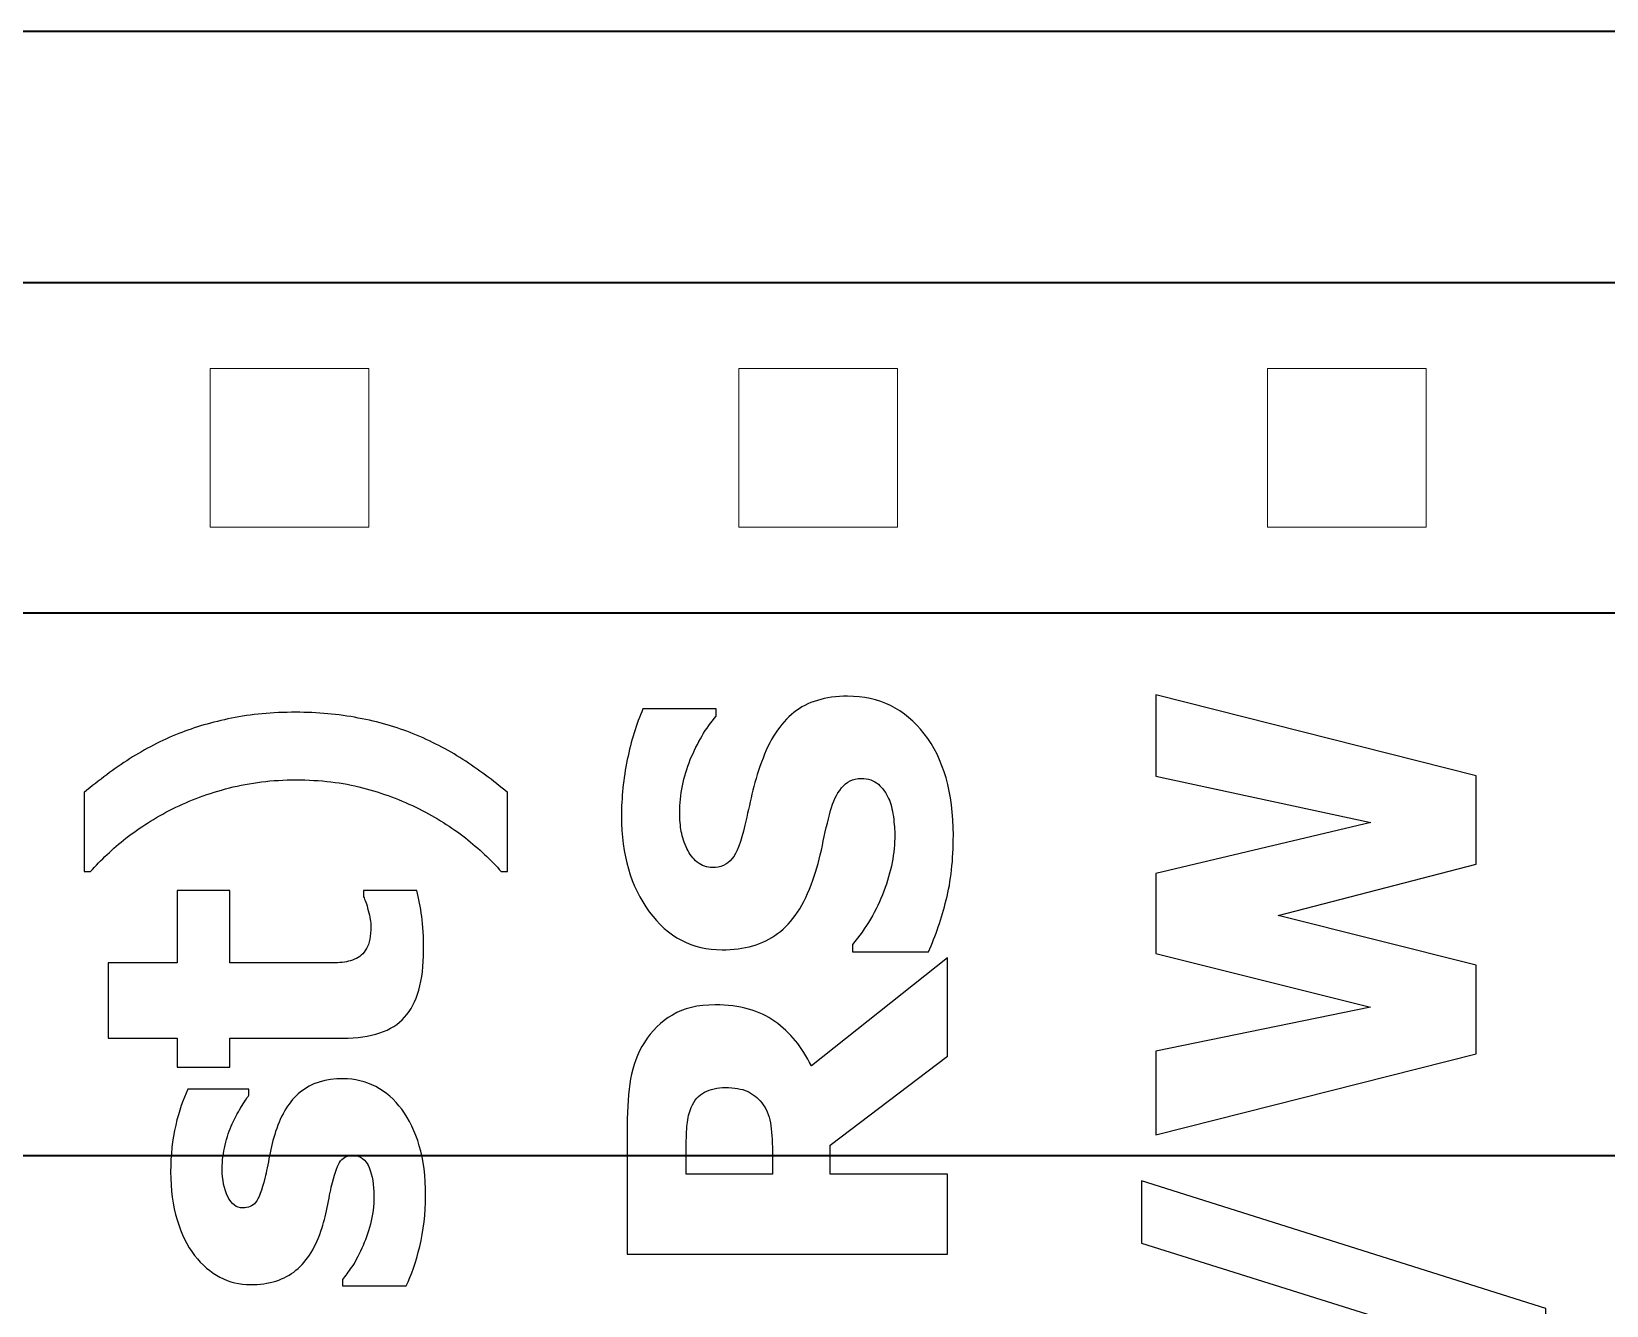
# Model space of a CAD drawing. Header units: centimetres. Extents: x -64.7 to 31.2, y -38.5 to 7.
# Drawn here: x -4.403 to -3.646, y 6.338 to 6.95 of the extents above; entities that cross this region are included whole.
import ezdxf

# ---------------------------------------------------------------- set-up
doc = ezdxf.new("R2010")
doc.units = ezdxf.units.CM
doc.header["$MEASUREMENT"] = 0
doc.layers.add('Layer 1', color=7, linetype='Continuous')

msp = doc.modelspace()

# ---------------------------------------------------------------- linework, layer by layer
at = {"layer": 'Layer 1', "color": 114, "lineweight": 35}
msp.add_open_spline([(-5.5, 6.95), (-5.5, 6.95), (2.5, 6.95), (2.5, 6.95), (2.5, 6.95), (2.5, 6.95), (2.5, 3.35), (2.5, 3.35), (2.5, 3.35), (2.5, 3.35), (-5.5, 3.35), (-5.5, 3.35), (-5.5, 3.35), (-5.5, 3.35), (-5.5, 6.95), (-5.5, 6.95)], degree=3, knots=[0, 0, 0, 0, 0.25, 0.25, 0.25, 0.25, 0.5, 0.5, 0.5, 0.5, 0.75, 0.75, 0.75, 0.75, 1, 1, 1, 1], dxfattribs=at)
at = {"layer": 'Layer 1', "color": 250, "lineweight": 35}
for points in [[(-4.86637, 6.67063), (-4.86637, 6.67063), (-0.89762, 6.67063), (-0.89762, 6.67063), (-0.89762, 6.67063), (-0.89762, 6.67063), (-0.89762, 6.82938), (-0.89762, 6.82938), (-0.89762, 6.82938), (-0.89762, 6.82938), (-4.86637, 6.82938), (-4.86637, 6.82938), (-4.86637, 6.82938), (-4.86637, 6.82938), (-4.86637, 6.67063), (-4.86637, 6.67063)], [(-4.8, 6.41), (-4.8, 6.41), (1.8, 6.41), (1.8, 6.41), (1.8, 6.41), (1.8, 6.41), (1.8, 3.89), (1.8, 3.89), (1.8, 3.89), (1.8, 3.89), (-4.8, 3.89), (-4.8, 3.89), (-4.8, 3.89), (-4.8, 3.89), (-4.8, 6.41), (-4.8, 6.41)]]:
    msp.add_open_spline(points, degree=3, knots=[0, 0, 0, 0, 0.25, 0.25, 0.25, 0.25, 0.5, 0.5, 0.5, 0.5, 0.75, 0.75, 0.75, 0.75, 1, 1, 1, 1], dxfattribs=at)
at = {"layer": 'Layer 1', "color": 2, "lineweight": 9}
for points in [[(-4.31709, 6.71191), (-4.31709, 6.71191), (-4.24089, 6.71191), (-4.24089, 6.71191), (-4.24089, 6.71191), (-4.24089, 6.71191), (-4.24089, 6.78811), (-4.24089, 6.78811), (-4.24089, 6.78811), (-4.24089, 6.78811), (-4.31709, 6.78811), (-4.31709, 6.78811), (-4.31709, 6.78811), (-4.31709, 6.78811), (-4.31709, 6.71191), (-4.31709, 6.71191)], [(-4.06309, 6.71191), (-4.06309, 6.71191), (-3.98689, 6.71191), (-3.98689, 6.71191), (-3.98689, 6.71191), (-3.98689, 6.71191), (-3.98689, 6.78811), (-3.98689, 6.78811), (-3.98689, 6.78811), (-3.98689, 6.78811), (-4.06309, 6.78811), (-4.06309, 6.78811), (-4.06309, 6.78811), (-4.06309, 6.78811), (-4.06309, 6.71191), (-4.06309, 6.71191)], [(-3.80909, 6.71191), (-3.80909, 6.71191), (-3.73289, 6.71191), (-3.73289, 6.71191), (-3.73289, 6.71191), (-3.73289, 6.71191), (-3.73289, 6.78811), (-3.73289, 6.78811), (-3.73289, 6.78811), (-3.73289, 6.78811), (-3.80909, 6.78811), (-3.80909, 6.78811), (-3.80909, 6.78811), (-3.80909, 6.78811), (-3.80909, 6.71191), (-3.80909, 6.71191)]]:
    msp.add_open_spline(points, degree=3, knots=[0, 0, 0, 0, 0.25, 0.25, 0.25, 0.25, 0.5, 0.5, 0.5, 0.5, 0.75, 0.75, 0.75, 0.75, 1, 1, 1, 1], dxfattribs=at)
at = {"layer": 'Layer 1', "color": 7}
for points, knots in [([(-3.95999, 6.56393), (-3.95999, 6.55214), (-3.96112, 6.54181), (-3.96342, 6.53288), (-3.96342, 6.53288), (-3.96567, 6.52396), (-3.9685, 6.51566), (-3.97188, 6.50801), (-3.97188, 6.50801), (-3.97188, 6.50801), (-4.00847, 6.50801), (-4.00847, 6.50801), (-4.00847, 6.50801), (-4.00847, 6.50801), (-4.00847, 6.51154), (-4.00847, 6.51154), (-4.00847, 6.51154), (-4.0019, 6.51923), (-3.99689, 6.52777), (-3.99337, 6.53704), (-3.99337, 6.53704), (-3.98987, 6.54636), (-3.98811, 6.55539), (-3.98811, 6.56414), (-3.98811, 6.56414), (-3.98811, 6.56636), (-3.98836, 6.56925), (-3.98882, 6.57289), (-3.98882, 6.57289), (-3.98931, 6.57648), (-3.99009, 6.57941), (-3.99111, 6.5816), (-3.99111, 6.5816), (-3.99227, 6.58432), (-3.9939, 6.58657), (-3.99601, 6.58844), (-3.99601, 6.58844), (-3.99813, 6.59031), (-4.00088, 6.59123), (-4.00434, 6.59123), (-4.00434, 6.59123), (-4.00818, 6.59123), (-4.01132, 6.58971), (-4.01372, 6.58668), (-4.01372, 6.58668), (-4.01616, 6.58365), (-4.01788, 6.58001), (-4.01901, 6.57581), (-4.01901, 6.57581), (-4.02039, 6.57059), (-4.02169, 6.56498), (-4.02293, 6.55902), (-4.02293, 6.55902), (-4.02416, 6.55306), (-4.02568, 6.54749), (-4.02748, 6.54234), (-4.02748, 6.54234), (-4.03168, 6.53041), (-4.03732, 6.52184), (-4.04441, 6.51669), (-4.04441, 6.51669), (-4.05151, 6.5115), (-4.0604, 6.50893), (-4.07108, 6.50893), (-4.07108, 6.50893), (-4.08548, 6.50893), (-4.09716, 6.51503), (-4.10608, 6.52724), (-4.10608, 6.52724), (-4.11501, 6.53941), (-4.11945, 6.55465), (-4.11945, 6.57292), (-4.11945, 6.57292), (-4.11945, 6.58209), (-4.11853, 6.5912), (-4.11666, 6.60026), (-4.11666, 6.60026), (-4.11479, 6.60933), (-4.11229, 6.61744), (-4.10911, 6.6246), (-4.10911, 6.6246), (-4.10911, 6.6246), (-4.07398, 6.6246), (-4.07398, 6.6246), (-4.07398, 6.6246), (-4.07398, 6.6246), (-4.07398, 6.62118), (-4.07398, 6.62118), (-4.07398, 6.62118), (-4.07888, 6.61547), (-4.08301, 6.60848), (-4.08636, 6.60026), (-4.08636, 6.60026), (-4.08975, 6.59201), (-4.09144, 6.58354), (-4.09144, 6.57486), (-4.09144, 6.57486), (-4.09144, 6.57151), (-4.09119, 6.56848), (-4.0907, 6.56576), (-4.0907, 6.56576), (-4.09024, 6.56308), (-4.08929, 6.56026), (-4.08791, 6.55729), (-4.08791, 6.55729), (-4.08682, 6.55489), (-4.0852, 6.55281), (-4.08301, 6.55105), (-4.08301, 6.55105), (-4.08086, 6.54929), (-4.07842, 6.5484), (-4.07574, 6.5484), (-4.07574, 6.5484), (-4.07183, 6.5484), (-4.06869, 6.54981), (-4.06639, 6.5526), (-4.06639, 6.5526), (-4.06406, 6.55539), (-4.06198, 6.56079), (-4.06015, 6.56876), (-4.06015, 6.56876), (-4.05895, 6.57394), (-4.05782, 6.57892), (-4.05673, 6.58372), (-4.05673, 6.58372), (-4.05563, 6.58851), (-4.05412, 6.59363), (-4.05218, 6.59906), (-4.05218, 6.59906), (-4.04833, 6.60975), (-4.04314, 6.61769), (-4.03662, 6.62291), (-4.03662, 6.62291), (-4.03013, 6.6281), (-4.02152, 6.63071), (-4.01083, 6.63071), (-4.01083, 6.63071), (-3.99555, 6.63071), (-3.98324, 6.62471), (-3.97393, 6.61268), (-3.97393, 6.61268), (-3.96465, 6.60065), (-3.95999, 6.58439), (-3.95999, 6.56393)], [0, 0, 0, 0, 0.027778, 0.027778, 0.027778, 0.027778, 0.055556, 0.055556, 0.055556, 0.055556, 0.083333, 0.083333, 0.083333, 0.083333, 0.111111, 0.111111, 0.111111, 0.111111, 0.138889, 0.138889, 0.138889, 0.138889, 0.166667, 0.166667, 0.166667, 0.166667, 0.194444, 0.194444, 0.194444, 0.194444, 0.222222, 0.222222, 0.222222, 0.222222, 0.25, 0.25, 0.25, 0.25, 0.277778, 0.277778, 0.277778, 0.277778, 0.305556, 0.305556, 0.305556, 0.305556, 0.333333, 0.333333, 0.333333, 0.333333, 0.361111, 0.361111, 0.361111, 0.361111, 0.388889, 0.388889, 0.388889, 0.388889, 0.416667, 0.416667, 0.416667, 0.416667, 0.444444, 0.444444, 0.444444, 0.444444, 0.472222, 0.472222, 0.472222, 0.472222, 0.5, 0.5, 0.5, 0.5, 0.527778, 0.527778, 0.527778, 0.527778, 0.555556, 0.555556, 0.555556, 0.555556, 0.583333, 0.583333, 0.583333, 0.583333, 0.611111, 0.611111, 0.611111, 0.611111, 0.638889, 0.638889, 0.638889, 0.638889, 0.666667, 0.666667, 0.666667, 0.666667, 0.694444, 0.694444, 0.694444, 0.694444, 0.722222, 0.722222, 0.722222, 0.722222, 0.75, 0.75, 0.75, 0.75, 0.777778, 0.777778, 0.777778, 0.777778, 0.805556, 0.805556, 0.805556, 0.805556, 0.833333, 0.833333, 0.833333, 0.833333, 0.861111, 0.861111, 0.861111, 0.861111, 0.888889, 0.888889, 0.888889, 0.888889, 0.916667, 0.916667, 0.916667, 0.916667, 0.944444, 0.944444, 0.944444, 0.944444, 0.972222, 0.972222, 0.972222, 0.972222, 1, 1, 1, 1]), ([(-3.86266, 6.63142), (-3.86266, 6.63142), (-3.70878, 6.59247), (-3.70878, 6.59247), (-3.70878, 6.59247), (-3.70878, 6.59247), (-3.70878, 6.55007), (-3.70878, 6.55007), (-3.70878, 6.55007), (-3.70878, 6.55007), (-3.80396, 6.52537), (-3.80396, 6.52537), (-3.80396, 6.52537), (-3.80396, 6.52537), (-3.70878, 6.50149), (-3.70878, 6.50149), (-3.70878, 6.50149), (-3.70878, 6.50149), (-3.70878, 6.45901), (-3.70878, 6.45901), (-3.70878, 6.45901), (-3.70878, 6.45901), (-3.86266, 6.42006), (-3.86266, 6.42006), (-3.86266, 6.42006), (-3.86266, 6.42006), (-3.86266, 6.46018), (-3.86266, 6.46018), (-3.86266, 6.46018), (-3.86266, 6.46018), (-3.75955, 6.48138), (-3.75955, 6.48138), (-3.75955, 6.48138), (-3.75955, 6.48138), (-3.86266, 6.5072), (-3.86266, 6.5072), (-3.86266, 6.5072), (-3.86266, 6.5072), (-3.86266, 6.54555), (-3.86266, 6.54555), (-3.86266, 6.54555), (-3.86266, 6.54555), (-3.7594, 6.57003), (-3.7594, 6.57003), (-3.7594, 6.57003), (-3.7594, 6.57003), (-3.86266, 6.59233), (-3.86266, 6.59233), (-3.86266, 6.59233), (-3.86266, 6.59233), (-3.86266, 6.63142), (-3.86266, 6.63142)], [0, 0, 0, 0, 0.076923, 0.076923, 0.076923, 0.076923, 0.153846, 0.153846, 0.153846, 0.153846, 0.230769, 0.230769, 0.230769, 0.230769, 0.307692, 0.307692, 0.307692, 0.307692, 0.384615, 0.384615, 0.384615, 0.384615, 0.461538, 0.461538, 0.461538, 0.461538, 0.538462, 0.538462, 0.538462, 0.538462, 0.615385, 0.615385, 0.615385, 0.615385, 0.692308, 0.692308, 0.692308, 0.692308, 0.769231, 0.769231, 0.769231, 0.769231, 0.846154, 0.846154, 0.846154, 0.846154, 0.923077, 0.923077, 0.923077, 0.923077, 1, 1, 1, 1]), ([(-4.27591, 6.62302), (-4.2655, 6.62302), (-4.25548, 6.62211), (-4.24588, 6.62027), (-4.24588, 6.62027), (-4.23625, 6.61847), (-4.22747, 6.61593), (-4.21946, 6.61269), (-4.21946, 6.61269), (-4.21099, 6.60923), (-4.20306, 6.60514), (-4.19568, 6.60037), (-4.19568, 6.60037), (-4.18831, 6.59565), (-4.18115, 6.59032), (-4.1742, 6.58446), (-4.1742, 6.58446), (-4.1742, 6.58446), (-4.1742, 6.54654), (-4.1742, 6.54654), (-4.1742, 6.54654), (-4.1742, 6.54654), (-4.1772, 6.54654), (-4.1772, 6.54654), (-4.1772, 6.54654), (-4.1821, 6.55204), (-4.18785, 6.55744), (-4.19445, 6.56266), (-4.19445, 6.56266), (-4.20108, 6.56788), (-4.20849, 6.57254), (-4.21667, 6.57663), (-4.21667, 6.57663), (-4.22521, 6.5809), (-4.23428, 6.58429), (-4.24387, 6.58679), (-4.24387, 6.58679), (-4.25343, 6.5893), (-4.26412, 6.59057), (-4.27591, 6.59057), (-4.27591, 6.59057), (-4.2872, 6.59057), (-4.29785, 6.58926), (-4.30783, 6.58669), (-4.30783, 6.58669), (-4.31785, 6.58411), (-4.32692, 6.58076), (-4.33514, 6.57663), (-4.33514, 6.57663), (-4.34368, 6.57226), (-4.35112, 6.56757), (-4.35751, 6.56252), (-4.35751, 6.56252), (-4.36389, 6.55744), (-4.36957, 6.55211), (-4.37462, 6.54654), (-4.37462, 6.54654), (-4.37462, 6.54654), (-4.37761, 6.54654), (-4.37761, 6.54654), (-4.37761, 6.54654), (-4.37761, 6.54654), (-4.37761, 6.58446), (-4.37761, 6.58446), (-4.37761, 6.58446), (-4.37045, 6.59046), (-4.36315, 6.59586), (-4.35574, 6.60066), (-4.35574, 6.60066), (-4.34833, 6.60542), (-4.34047, 6.60948), (-4.33214, 6.61279), (-4.33214, 6.61279), (-4.32448, 6.61583), (-4.31605, 6.6183), (-4.30681, 6.62017), (-4.30681, 6.62017), (-4.29757, 6.62207), (-4.28727, 6.62302), (-4.27591, 6.62302)], [0, 0, 0, 0, 0.05, 0.05, 0.05, 0.05, 0.1, 0.1, 0.1, 0.1, 0.15, 0.15, 0.15, 0.15, 0.2, 0.2, 0.2, 0.2, 0.25, 0.25, 0.25, 0.25, 0.3, 0.3, 0.3, 0.3, 0.35, 0.35, 0.35, 0.35, 0.4, 0.4, 0.4, 0.4, 0.45, 0.45, 0.45, 0.45, 0.5, 0.5, 0.5, 0.5, 0.55, 0.55, 0.55, 0.55, 0.6, 0.6, 0.6, 0.6, 0.65, 0.65, 0.65, 0.65, 0.7, 0.7, 0.7, 0.7, 0.75, 0.75, 0.75, 0.75, 0.8, 0.8, 0.8, 0.8, 0.85, 0.85, 0.85, 0.85, 0.9, 0.9, 0.9, 0.9, 0.95, 0.95, 0.95, 0.95, 1, 1, 1, 1]), ([(-4.21452, 6.50872), (-4.21452, 6.49397), (-4.21756, 6.48325), (-4.22362, 6.47655), (-4.22362, 6.47655), (-4.22969, 6.46981), (-4.23961, 6.46646), (-4.25336, 6.46646), (-4.25336, 6.46646), (-4.25336, 6.46646), (-4.30762, 6.46646), (-4.30762, 6.46646), (-4.30762, 6.46646), (-4.30762, 6.46646), (-4.30762, 6.45259), (-4.30762, 6.45259), (-4.30762, 6.45259), (-4.30762, 6.45259), (-4.33285, 6.45259), (-4.33285, 6.45259), (-4.33285, 6.45259), (-4.33285, 6.45259), (-4.33285, 6.46646), (-4.33285, 6.46646), (-4.33285, 6.46646), (-4.33285, 6.46646), (-4.36601, 6.46646), (-4.36601, 6.46646), (-4.36601, 6.46646), (-4.36601, 6.46646), (-4.36601, 6.50262), (-4.36601, 6.50262), (-4.36601, 6.50262), (-4.36601, 6.50262), (-4.33285, 6.50262), (-4.33285, 6.50262), (-4.33285, 6.50262), (-4.33285, 6.50262), (-4.33285, 6.53747), (-4.33285, 6.53747), (-4.33285, 6.53747), (-4.33285, 6.53747), (-4.30762, 6.53747), (-4.30762, 6.53747), (-4.30762, 6.53747), (-4.30762, 6.53747), (-4.30762, 6.50262), (-4.30762, 6.50262), (-4.30762, 6.50262), (-4.30762, 6.50262), (-4.26652, 6.50262), (-4.26652, 6.50262), (-4.26652, 6.50262), (-4.26243, 6.50262), (-4.2589, 6.50265), (-4.25587, 6.50272), (-4.25587, 6.50272), (-4.25283, 6.50279), (-4.25012, 6.50336), (-4.24772, 6.50438), (-4.24772, 6.50438), (-4.24528, 6.50533), (-4.24338, 6.50706), (-4.24197, 6.5095), (-4.24197, 6.5095), (-4.24056, 6.51193), (-4.23985, 6.51549), (-4.23985, 6.52019), (-4.23985, 6.52019), (-4.23985, 6.52213), (-4.24028, 6.52467), (-4.24109, 6.52781), (-4.24109, 6.52781), (-4.24193, 6.53095), (-4.24267, 6.53313), (-4.24338, 6.53437), (-4.24338, 6.53437), (-4.24338, 6.53437), (-4.24338, 6.53747), (-4.24338, 6.53747), (-4.24338, 6.53747), (-4.24338, 6.53747), (-4.21784, 6.53747), (-4.21784, 6.53747), (-4.21784, 6.53747), (-4.21682, 6.53356), (-4.216, 6.52936), (-4.2154, 6.52495), (-4.2154, 6.52495), (-4.2148, 6.52054), (-4.21452, 6.51514), (-4.21452, 6.50872)], [0, 0, 0, 0, 0.043478, 0.043478, 0.043478, 0.043478, 0.086957, 0.086957, 0.086957, 0.086957, 0.130435, 0.130435, 0.130435, 0.130435, 0.173913, 0.173913, 0.173913, 0.173913, 0.217391, 0.217391, 0.217391, 0.217391, 0.26087, 0.26087, 0.26087, 0.26087, 0.304348, 0.304348, 0.304348, 0.304348, 0.347826, 0.347826, 0.347826, 0.347826, 0.391304, 0.391304, 0.391304, 0.391304, 0.434783, 0.434783, 0.434783, 0.434783, 0.478261, 0.478261, 0.478261, 0.478261, 0.521739, 0.521739, 0.521739, 0.521739, 0.565217, 0.565217, 0.565217, 0.565217, 0.608696, 0.608696, 0.608696, 0.608696, 0.652174, 0.652174, 0.652174, 0.652174, 0.695652, 0.695652, 0.695652, 0.695652, 0.73913, 0.73913, 0.73913, 0.73913, 0.782609, 0.782609, 0.782609, 0.782609, 0.826087, 0.826087, 0.826087, 0.826087, 0.869565, 0.869565, 0.869565, 0.869565, 0.913043, 0.913043, 0.913043, 0.913043, 0.956522, 0.956522, 0.956522, 0.956522, 1, 1, 1, 1]), ([(-3.96278, 6.50501), (-3.96278, 6.50501), (-3.96278, 6.45788), (-3.96278, 6.45788), (-3.96278, 6.45788), (-3.96278, 6.45788), (-4.01923, 6.41505), (-4.01923, 6.41505), (-4.01923, 6.41505), (-4.01923, 6.41505), (-4.01923, 6.40115), (-4.01923, 6.40115), (-4.01923, 6.40115), (-4.01923, 6.40115), (-3.96278, 6.40115), (-3.96278, 6.40115), (-3.96278, 6.40115), (-3.96278, 6.40115), (-3.96278, 6.3627), (-3.96278, 6.3627), (-3.96278, 6.3627), (-3.96278, 6.3627), (-4.11666, 6.3627), (-4.11666, 6.3627), (-4.11666, 6.3627), (-4.11666, 6.3627), (-4.11666, 6.42461), (-4.11666, 6.42461), (-4.11666, 6.42461), (-4.11666, 6.43315), (-4.11613, 6.4406), (-4.11508, 6.44691), (-4.11508, 6.44691), (-4.11398, 6.45326), (-4.11176, 6.45912), (-4.10841, 6.46448), (-4.10841, 6.46448), (-4.10488, 6.47002), (-4.10044, 6.47439), (-4.095, 6.4776), (-4.095, 6.4776), (-4.08961, 6.48085), (-4.08273, 6.48247), (-4.0744, 6.48247), (-4.0744, 6.48247), (-4.06262, 6.48247), (-4.05306, 6.47982), (-4.04572, 6.47453), (-4.04572, 6.47453), (-4.03838, 6.46921), (-4.03256, 6.46211), (-4.02822, 6.45322), (-4.02822, 6.45322), (-4.02822, 6.45322), (-3.96278, 6.50501), (-3.96278, 6.50501)], [0, 0, 0, 0, 0.071429, 0.071429, 0.071429, 0.071429, 0.142857, 0.142857, 0.142857, 0.142857, 0.214286, 0.214286, 0.214286, 0.214286, 0.285714, 0.285714, 0.285714, 0.285714, 0.357143, 0.357143, 0.357143, 0.357143, 0.428571, 0.428571, 0.428571, 0.428571, 0.5, 0.5, 0.5, 0.5, 0.571429, 0.571429, 0.571429, 0.571429, 0.642857, 0.642857, 0.642857, 0.642857, 0.714286, 0.714286, 0.714286, 0.714286, 0.785714, 0.785714, 0.785714, 0.785714, 0.857143, 0.857143, 0.857143, 0.857143, 0.928571, 0.928571, 0.928571, 0.928571, 1, 1, 1, 1]), ([(-4.21357, 6.39071), (-4.21357, 6.38214), (-4.21449, 6.37406), (-4.21636, 6.36648), (-4.21636, 6.36648), (-4.21823, 6.35886), (-4.22038, 6.35258), (-4.22288, 6.3476), (-4.22288, 6.3476), (-4.22288, 6.3476), (-4.25347, 6.3476), (-4.25347, 6.3476), (-4.25347, 6.3476), (-4.25347, 6.3476), (-4.25347, 6.3506), (-4.25347, 6.3506), (-4.25347, 6.3506), (-4.25216, 6.35233), (-4.25072, 6.35427), (-4.24913, 6.35649), (-4.24913, 6.35649), (-4.24754, 6.35868), (-4.24588, 6.36175), (-4.24416, 6.3657), (-4.24416, 6.3657), (-4.24257, 6.36905), (-4.24123, 6.37286), (-4.24006, 6.3771), (-4.24006, 6.3771), (-4.23893, 6.38133), (-4.23837, 6.38595), (-4.23837, 6.39089), (-4.23837, 6.39089), (-4.23837, 6.39601), (-4.23915, 6.40049), (-4.24073, 6.4044), (-4.24073, 6.4044), (-4.24232, 6.40828), (-4.24486, 6.41022), (-4.24828, 6.41022), (-4.24828, 6.41022), (-4.251, 6.41022), (-4.25301, 6.40934), (-4.25439, 6.40754), (-4.25439, 6.40754), (-4.25576, 6.40574), (-4.2571, 6.40228), (-4.25834, 6.3971), (-4.25834, 6.3971), (-4.25901, 6.39435), (-4.25975, 6.39085), (-4.26056, 6.38666), (-4.26056, 6.38666), (-4.26134, 6.38246), (-4.26225, 6.37875), (-4.26328, 6.37551), (-4.26328, 6.37551), (-4.2661, 6.36641), (-4.2703, 6.3596), (-4.27584, 6.35501), (-4.27584, 6.35501), (-4.28141, 6.35043), (-4.28868, 6.34813), (-4.29771, 6.34813), (-4.29771, 6.34813), (-4.30286, 6.34813), (-4.30776, 6.34933), (-4.31235, 6.3517), (-4.31235, 6.3517), (-4.3169, 6.35406), (-4.32099, 6.35755), (-4.32459, 6.36217), (-4.32459, 6.36217), (-4.32808, 6.36679), (-4.33091, 6.37251), (-4.33295, 6.37928), (-4.33295, 6.37928), (-4.33503, 6.38606), (-4.33606, 6.39371), (-4.33606, 6.40225), (-4.33606, 6.40225), (-4.33606, 6.4104), (-4.33524, 6.41788), (-4.33362, 6.42469), (-4.33362, 6.42469), (-4.332, 6.4315), (-4.33006, 6.43725), (-4.3278, 6.44194), (-4.3278, 6.44194), (-4.3278, 6.44194), (-4.29845, 6.44194), (-4.29845, 6.44194), (-4.29845, 6.44194), (-4.29845, 6.44194), (-4.29845, 6.43904), (-4.29845, 6.43904), (-4.29845, 6.43904), (-4.2994, 6.43781), (-4.30071, 6.43583), (-4.30233, 6.43315), (-4.30233, 6.43315), (-4.30395, 6.43047), (-4.30533, 6.42786), (-4.30649, 6.42532), (-4.30649, 6.42532), (-4.30787, 6.42229), (-4.30903, 6.4189), (-4.30991, 6.41513), (-4.30991, 6.41513), (-4.3108, 6.41139), (-4.31126, 6.40754), (-4.31126, 6.40363), (-4.31126, 6.40363), (-4.31126, 6.3984), (-4.31037, 6.39396), (-4.30857, 6.39036), (-4.30857, 6.39036), (-4.30678, 6.38673), (-4.30441, 6.38493), (-4.30141, 6.38493), (-4.30141, 6.38493), (-4.2988, 6.38493), (-4.29676, 6.38581), (-4.29524, 6.38761), (-4.29524, 6.38761), (-4.29372, 6.38941), (-4.29224, 6.39329), (-4.29079, 6.39929), (-4.29079, 6.39929), (-4.29002, 6.40239), (-4.28928, 6.40595), (-4.28857, 6.40998), (-4.28857, 6.40998), (-4.28783, 6.414), (-4.28684, 6.41788), (-4.28561, 6.42162), (-4.28561, 6.42162), (-4.28293, 6.42994), (-4.27898, 6.43626), (-4.27379, 6.44056), (-4.27379, 6.44056), (-4.26857, 6.44487), (-4.26165, 6.44702), (-4.25305, 6.44702), (-4.25305, 6.44702), (-4.24761, 6.44702), (-4.24243, 6.44575), (-4.23749, 6.44321), (-4.23749, 6.44321), (-4.23258, 6.44063), (-4.22842, 6.43703), (-4.22504, 6.43234), (-4.22504, 6.43234), (-4.2214, 6.42737), (-4.21858, 6.42155), (-4.21657, 6.41484), (-4.21657, 6.41484), (-4.21456, 6.40811), (-4.21357, 6.40006), (-4.21357, 6.39071)], [0, 0, 0, 0, 0.025, 0.025, 0.025, 0.025, 0.05, 0.05, 0.05, 0.05, 0.075, 0.075, 0.075, 0.075, 0.1, 0.1, 0.1, 0.1, 0.125, 0.125, 0.125, 0.125, 0.15, 0.15, 0.15, 0.15, 0.175, 0.175, 0.175, 0.175, 0.2, 0.2, 0.2, 0.2, 0.225, 0.225, 0.225, 0.225, 0.25, 0.25, 0.25, 0.25, 0.275, 0.275, 0.275, 0.275, 0.3, 0.3, 0.3, 0.3, 0.325, 0.325, 0.325, 0.325, 0.35, 0.35, 0.35, 0.35, 0.375, 0.375, 0.375, 0.375, 0.4, 0.4, 0.4, 0.4, 0.425, 0.425, 0.425, 0.425, 0.45, 0.45, 0.45, 0.45, 0.475, 0.475, 0.475, 0.475, 0.5, 0.5, 0.5, 0.5, 0.525, 0.525, 0.525, 0.525, 0.55, 0.55, 0.55, 0.55, 0.575, 0.575, 0.575, 0.575, 0.6, 0.6, 0.6, 0.6, 0.625, 0.625, 0.625, 0.625, 0.65, 0.65, 0.65, 0.65, 0.675, 0.675, 0.675, 0.675, 0.7, 0.7, 0.7, 0.7, 0.725, 0.725, 0.725, 0.725, 0.75, 0.75, 0.75, 0.75, 0.775, 0.775, 0.775, 0.775, 0.8, 0.8, 0.8, 0.8, 0.825, 0.825, 0.825, 0.825, 0.85, 0.85, 0.85, 0.85, 0.875, 0.875, 0.875, 0.875, 0.9, 0.9, 0.9, 0.9, 0.925, 0.925, 0.925, 0.925, 0.95, 0.95, 0.95, 0.95, 0.975, 0.975, 0.975, 0.975, 1, 1, 1, 1]), ([(-4.06953, 6.44278), (-4.07338, 6.44278), (-4.07673, 6.44204), (-4.07952, 6.44056), (-4.07952, 6.44056), (-4.0823, 6.43908), (-4.08445, 6.43661), (-4.08597, 6.43319), (-4.08597, 6.43319), (-4.087, 6.43075), (-4.08763, 6.42807), (-4.08791, 6.42511), (-4.08791, 6.42511), (-4.08819, 6.42214), (-4.08834, 6.41848), (-4.08834, 6.41407), (-4.08834, 6.41407), (-4.08834, 6.41407), (-4.08834, 6.40115), (-4.08834, 6.40115), (-4.08834, 6.40115), (-4.08834, 6.40115), (-4.04692, 6.40115), (-4.04692, 6.40115), (-4.04692, 6.40115), (-4.04692, 6.40115), (-4.04692, 6.4122), (-4.04692, 6.4122), (-4.04692, 6.4122), (-4.04692, 6.41759), (-4.04724, 6.42214), (-4.04791, 6.42588), (-4.04791, 6.42588), (-4.04854, 6.42966), (-4.04995, 6.43283), (-4.05207, 6.43544), (-4.05207, 6.43544), (-4.05401, 6.43791), (-4.0563, 6.43978), (-4.05902, 6.44098), (-4.05902, 6.44098), (-4.0617, 6.44218), (-4.06519, 6.44278), (-4.06953, 6.44278)], [0, 0, 0, 0, 0.090909, 0.090909, 0.090909, 0.090909, 0.181818, 0.181818, 0.181818, 0.181818, 0.272727, 0.272727, 0.272727, 0.272727, 0.363636, 0.363636, 0.363636, 0.363636, 0.454545, 0.454545, 0.454545, 0.454545, 0.545455, 0.545455, 0.545455, 0.545455, 0.636364, 0.636364, 0.636364, 0.636364, 0.727273, 0.727273, 0.727273, 0.727273, 0.818182, 0.818182, 0.818182, 0.818182, 0.909091, 0.909091, 0.909091, 0.909091, 1, 1, 1, 1]), ([(-3.86961, 6.39794), (-3.86961, 6.39794), (-3.6753, 6.33667), (-3.6753, 6.33667), (-3.6753, 6.33667), (-3.6753, 6.33667), (-3.6753, 6.307), (-3.6753, 6.307), (-3.6753, 6.307), (-3.6753, 6.307), (-3.86961, 6.36796), (-3.86961, 6.36796), (-3.86961, 6.36796), (-3.86961, 6.36796), (-3.86961, 6.39794), (-3.86961, 6.39794)], [0, 0, 0, 0, 0.25, 0.25, 0.25, 0.25, 0.5, 0.5, 0.5, 0.5, 0.75, 0.75, 0.75, 0.75, 1, 1, 1, 1])]:
    msp.add_open_spline(points, degree=3, knots=knots, dxfattribs=at)
at = {"layer": 'Layer 1', "color": 250, "lineweight": 18}
for points, knots in [([(-3.95999, 6.56393), (-3.95999, 6.55214), (-3.96112, 6.54181), (-3.96342, 6.53288), (-3.96342, 6.53288), (-3.96567, 6.52396), (-3.9685, 6.51566), (-3.97188, 6.50801), (-3.97188, 6.50801), (-3.97188, 6.50801), (-4.00847, 6.50801), (-4.00847, 6.50801), (-4.00847, 6.50801), (-4.00847, 6.50801), (-4.00847, 6.51154), (-4.00847, 6.51154), (-4.00847, 6.51154), (-4.0019, 6.51923), (-3.99689, 6.52777), (-3.99337, 6.53704), (-3.99337, 6.53704), (-3.98987, 6.54636), (-3.98811, 6.55539), (-3.98811, 6.56414), (-3.98811, 6.56414), (-3.98811, 6.56636), (-3.98836, 6.56925), (-3.98882, 6.57289), (-3.98882, 6.57289), (-3.98931, 6.57648), (-3.99009, 6.57941), (-3.99111, 6.5816), (-3.99111, 6.5816), (-3.99227, 6.58432), (-3.9939, 6.58657), (-3.99601, 6.58844), (-3.99601, 6.58844), (-3.99813, 6.59031), (-4.00088, 6.59123), (-4.00434, 6.59123), (-4.00434, 6.59123), (-4.00818, 6.59123), (-4.01132, 6.58971), (-4.01372, 6.58668), (-4.01372, 6.58668), (-4.01616, 6.58365), (-4.01788, 6.58001), (-4.01901, 6.57581), (-4.01901, 6.57581), (-4.02039, 6.57059), (-4.02169, 6.56498), (-4.02293, 6.55902), (-4.02293, 6.55902), (-4.02416, 6.55306), (-4.02568, 6.54749), (-4.02748, 6.54234), (-4.02748, 6.54234), (-4.03168, 6.53041), (-4.03732, 6.52184), (-4.04441, 6.51669), (-4.04441, 6.51669), (-4.05151, 6.5115), (-4.0604, 6.50893), (-4.07108, 6.50893), (-4.07108, 6.50893), (-4.08548, 6.50893), (-4.09716, 6.51503), (-4.10608, 6.52724), (-4.10608, 6.52724), (-4.11501, 6.53941), (-4.11945, 6.55465), (-4.11945, 6.57292), (-4.11945, 6.57292), (-4.11945, 6.58209), (-4.11853, 6.5912), (-4.11666, 6.60026), (-4.11666, 6.60026), (-4.11479, 6.60933), (-4.11229, 6.61744), (-4.10911, 6.6246), (-4.10911, 6.6246), (-4.10911, 6.6246), (-4.07398, 6.6246), (-4.07398, 6.6246), (-4.07398, 6.6246), (-4.07398, 6.6246), (-4.07398, 6.62118), (-4.07398, 6.62118), (-4.07398, 6.62118), (-4.07888, 6.61547), (-4.08301, 6.60848), (-4.08636, 6.60026), (-4.08636, 6.60026), (-4.08975, 6.59201), (-4.09144, 6.58354), (-4.09144, 6.57486), (-4.09144, 6.57486), (-4.09144, 6.57151), (-4.09119, 6.56848), (-4.0907, 6.56576), (-4.0907, 6.56576), (-4.09024, 6.56308), (-4.08929, 6.56026), (-4.08791, 6.55729), (-4.08791, 6.55729), (-4.08682, 6.55489), (-4.0852, 6.55281), (-4.08301, 6.55105), (-4.08301, 6.55105), (-4.08086, 6.54929), (-4.07842, 6.5484), (-4.07574, 6.5484), (-4.07574, 6.5484), (-4.07183, 6.5484), (-4.06869, 6.54981), (-4.06639, 6.5526), (-4.06639, 6.5526), (-4.06406, 6.55539), (-4.06198, 6.56079), (-4.06015, 6.56876), (-4.06015, 6.56876), (-4.05895, 6.57394), (-4.05782, 6.57892), (-4.05673, 6.58372), (-4.05673, 6.58372), (-4.05563, 6.58851), (-4.05412, 6.59363), (-4.05218, 6.59906), (-4.05218, 6.59906), (-4.04833, 6.60975), (-4.04314, 6.61769), (-4.03662, 6.62291), (-4.03662, 6.62291), (-4.03013, 6.6281), (-4.02152, 6.63071), (-4.01083, 6.63071), (-4.01083, 6.63071), (-3.99555, 6.63071), (-3.98324, 6.62471), (-3.97393, 6.61268), (-3.97393, 6.61268), (-3.96465, 6.60065), (-3.95999, 6.58439), (-3.95999, 6.56393)], [0, 0, 0, 0, 0.027778, 0.027778, 0.027778, 0.027778, 0.055556, 0.055556, 0.055556, 0.055556, 0.083333, 0.083333, 0.083333, 0.083333, 0.111111, 0.111111, 0.111111, 0.111111, 0.138889, 0.138889, 0.138889, 0.138889, 0.166667, 0.166667, 0.166667, 0.166667, 0.194444, 0.194444, 0.194444, 0.194444, 0.222222, 0.222222, 0.222222, 0.222222, 0.25, 0.25, 0.25, 0.25, 0.277778, 0.277778, 0.277778, 0.277778, 0.305556, 0.305556, 0.305556, 0.305556, 0.333333, 0.333333, 0.333333, 0.333333, 0.361111, 0.361111, 0.361111, 0.361111, 0.388889, 0.388889, 0.388889, 0.388889, 0.416667, 0.416667, 0.416667, 0.416667, 0.444444, 0.444444, 0.444444, 0.444444, 0.472222, 0.472222, 0.472222, 0.472222, 0.5, 0.5, 0.5, 0.5, 0.527778, 0.527778, 0.527778, 0.527778, 0.555556, 0.555556, 0.555556, 0.555556, 0.583333, 0.583333, 0.583333, 0.583333, 0.611111, 0.611111, 0.611111, 0.611111, 0.638889, 0.638889, 0.638889, 0.638889, 0.666667, 0.666667, 0.666667, 0.666667, 0.694444, 0.694444, 0.694444, 0.694444, 0.722222, 0.722222, 0.722222, 0.722222, 0.75, 0.75, 0.75, 0.75, 0.777778, 0.777778, 0.777778, 0.777778, 0.805556, 0.805556, 0.805556, 0.805556, 0.833333, 0.833333, 0.833333, 0.833333, 0.861111, 0.861111, 0.861111, 0.861111, 0.888889, 0.888889, 0.888889, 0.888889, 0.916667, 0.916667, 0.916667, 0.916667, 0.944444, 0.944444, 0.944444, 0.944444, 0.972222, 0.972222, 0.972222, 0.972222, 1, 1, 1, 1]), ([(-3.86266, 6.63142), (-3.86266, 6.63142), (-3.70878, 6.59247), (-3.70878, 6.59247), (-3.70878, 6.59247), (-3.70878, 6.59247), (-3.70878, 6.55007), (-3.70878, 6.55007), (-3.70878, 6.55007), (-3.70878, 6.55007), (-3.80396, 6.52537), (-3.80396, 6.52537), (-3.80396, 6.52537), (-3.80396, 6.52537), (-3.70878, 6.50149), (-3.70878, 6.50149), (-3.70878, 6.50149), (-3.70878, 6.50149), (-3.70878, 6.45901), (-3.70878, 6.45901), (-3.70878, 6.45901), (-3.70878, 6.45901), (-3.86266, 6.42006), (-3.86266, 6.42006), (-3.86266, 6.42006), (-3.86266, 6.42006), (-3.86266, 6.46018), (-3.86266, 6.46018), (-3.86266, 6.46018), (-3.86266, 6.46018), (-3.75955, 6.48138), (-3.75955, 6.48138), (-3.75955, 6.48138), (-3.75955, 6.48138), (-3.86266, 6.5072), (-3.86266, 6.5072), (-3.86266, 6.5072), (-3.86266, 6.5072), (-3.86266, 6.54555), (-3.86266, 6.54555), (-3.86266, 6.54555), (-3.86266, 6.54555), (-3.7594, 6.57003), (-3.7594, 6.57003), (-3.7594, 6.57003), (-3.7594, 6.57003), (-3.86266, 6.59233), (-3.86266, 6.59233), (-3.86266, 6.59233), (-3.86266, 6.59233), (-3.86266, 6.63142), (-3.86266, 6.63142)], [0, 0, 0, 0, 0.076923, 0.076923, 0.076923, 0.076923, 0.153846, 0.153846, 0.153846, 0.153846, 0.230769, 0.230769, 0.230769, 0.230769, 0.307692, 0.307692, 0.307692, 0.307692, 0.384615, 0.384615, 0.384615, 0.384615, 0.461538, 0.461538, 0.461538, 0.461538, 0.538462, 0.538462, 0.538462, 0.538462, 0.615385, 0.615385, 0.615385, 0.615385, 0.692308, 0.692308, 0.692308, 0.692308, 0.769231, 0.769231, 0.769231, 0.769231, 0.846154, 0.846154, 0.846154, 0.846154, 0.923077, 0.923077, 0.923077, 0.923077, 1, 1, 1, 1]), ([(-4.27591, 6.62302), (-4.2655, 6.62302), (-4.25548, 6.62211), (-4.24588, 6.62027), (-4.24588, 6.62027), (-4.23625, 6.61847), (-4.22747, 6.61593), (-4.21946, 6.61269), (-4.21946, 6.61269), (-4.21099, 6.60923), (-4.20306, 6.60514), (-4.19568, 6.60037), (-4.19568, 6.60037), (-4.18831, 6.59565), (-4.18115, 6.59032), (-4.1742, 6.58446), (-4.1742, 6.58446), (-4.1742, 6.58446), (-4.1742, 6.54654), (-4.1742, 6.54654), (-4.1742, 6.54654), (-4.1742, 6.54654), (-4.1772, 6.54654), (-4.1772, 6.54654), (-4.1772, 6.54654), (-4.1821, 6.55204), (-4.18785, 6.55744), (-4.19445, 6.56266), (-4.19445, 6.56266), (-4.20108, 6.56788), (-4.20849, 6.57254), (-4.21667, 6.57663), (-4.21667, 6.57663), (-4.22521, 6.5809), (-4.23428, 6.58429), (-4.24387, 6.58679), (-4.24387, 6.58679), (-4.25343, 6.5893), (-4.26412, 6.59057), (-4.27591, 6.59057), (-4.27591, 6.59057), (-4.2872, 6.59057), (-4.29785, 6.58926), (-4.30783, 6.58669), (-4.30783, 6.58669), (-4.31785, 6.58411), (-4.32692, 6.58076), (-4.33514, 6.57663), (-4.33514, 6.57663), (-4.34368, 6.57226), (-4.35112, 6.56757), (-4.35751, 6.56252), (-4.35751, 6.56252), (-4.36389, 6.55744), (-4.36957, 6.55211), (-4.37462, 6.54654), (-4.37462, 6.54654), (-4.37462, 6.54654), (-4.37761, 6.54654), (-4.37761, 6.54654), (-4.37761, 6.54654), (-4.37761, 6.54654), (-4.37761, 6.58446), (-4.37761, 6.58446), (-4.37761, 6.58446), (-4.37045, 6.59046), (-4.36315, 6.59586), (-4.35574, 6.60066), (-4.35574, 6.60066), (-4.34833, 6.60542), (-4.34047, 6.60948), (-4.33214, 6.61279), (-4.33214, 6.61279), (-4.32448, 6.61583), (-4.31605, 6.6183), (-4.30681, 6.62017), (-4.30681, 6.62017), (-4.29757, 6.62207), (-4.28727, 6.62302), (-4.27591, 6.62302)], [0, 0, 0, 0, 0.05, 0.05, 0.05, 0.05, 0.1, 0.1, 0.1, 0.1, 0.15, 0.15, 0.15, 0.15, 0.2, 0.2, 0.2, 0.2, 0.25, 0.25, 0.25, 0.25, 0.3, 0.3, 0.3, 0.3, 0.35, 0.35, 0.35, 0.35, 0.4, 0.4, 0.4, 0.4, 0.45, 0.45, 0.45, 0.45, 0.5, 0.5, 0.5, 0.5, 0.55, 0.55, 0.55, 0.55, 0.6, 0.6, 0.6, 0.6, 0.65, 0.65, 0.65, 0.65, 0.7, 0.7, 0.7, 0.7, 0.75, 0.75, 0.75, 0.75, 0.8, 0.8, 0.8, 0.8, 0.85, 0.85, 0.85, 0.85, 0.9, 0.9, 0.9, 0.9, 0.95, 0.95, 0.95, 0.95, 1, 1, 1, 1]), ([(-4.21452, 6.50872), (-4.21452, 6.49397), (-4.21756, 6.48325), (-4.22362, 6.47655), (-4.22362, 6.47655), (-4.22969, 6.46981), (-4.23961, 6.46646), (-4.25336, 6.46646), (-4.25336, 6.46646), (-4.25336, 6.46646), (-4.30762, 6.46646), (-4.30762, 6.46646), (-4.30762, 6.46646), (-4.30762, 6.46646), (-4.30762, 6.45259), (-4.30762, 6.45259), (-4.30762, 6.45259), (-4.30762, 6.45259), (-4.33285, 6.45259), (-4.33285, 6.45259), (-4.33285, 6.45259), (-4.33285, 6.45259), (-4.33285, 6.46646), (-4.33285, 6.46646), (-4.33285, 6.46646), (-4.33285, 6.46646), (-4.36601, 6.46646), (-4.36601, 6.46646), (-4.36601, 6.46646), (-4.36601, 6.46646), (-4.36601, 6.50262), (-4.36601, 6.50262), (-4.36601, 6.50262), (-4.36601, 6.50262), (-4.33285, 6.50262), (-4.33285, 6.50262), (-4.33285, 6.50262), (-4.33285, 6.50262), (-4.33285, 6.53747), (-4.33285, 6.53747), (-4.33285, 6.53747), (-4.33285, 6.53747), (-4.30762, 6.53747), (-4.30762, 6.53747), (-4.30762, 6.53747), (-4.30762, 6.53747), (-4.30762, 6.50262), (-4.30762, 6.50262), (-4.30762, 6.50262), (-4.30762, 6.50262), (-4.26652, 6.50262), (-4.26652, 6.50262), (-4.26652, 6.50262), (-4.26243, 6.50262), (-4.2589, 6.50265), (-4.25587, 6.50272), (-4.25587, 6.50272), (-4.25283, 6.50279), (-4.25012, 6.50336), (-4.24772, 6.50438), (-4.24772, 6.50438), (-4.24528, 6.50533), (-4.24338, 6.50706), (-4.24197, 6.5095), (-4.24197, 6.5095), (-4.24056, 6.51193), (-4.23985, 6.51549), (-4.23985, 6.52019), (-4.23985, 6.52019), (-4.23985, 6.52213), (-4.24028, 6.52467), (-4.24109, 6.52781), (-4.24109, 6.52781), (-4.24193, 6.53095), (-4.24267, 6.53313), (-4.24338, 6.53437), (-4.24338, 6.53437), (-4.24338, 6.53437), (-4.24338, 6.53747), (-4.24338, 6.53747), (-4.24338, 6.53747), (-4.24338, 6.53747), (-4.21784, 6.53747), (-4.21784, 6.53747), (-4.21784, 6.53747), (-4.21682, 6.53356), (-4.216, 6.52936), (-4.2154, 6.52495), (-4.2154, 6.52495), (-4.2148, 6.52054), (-4.21452, 6.51514), (-4.21452, 6.50872)], [0, 0, 0, 0, 0.043478, 0.043478, 0.043478, 0.043478, 0.086957, 0.086957, 0.086957, 0.086957, 0.130435, 0.130435, 0.130435, 0.130435, 0.173913, 0.173913, 0.173913, 0.173913, 0.217391, 0.217391, 0.217391, 0.217391, 0.26087, 0.26087, 0.26087, 0.26087, 0.304348, 0.304348, 0.304348, 0.304348, 0.347826, 0.347826, 0.347826, 0.347826, 0.391304, 0.391304, 0.391304, 0.391304, 0.434783, 0.434783, 0.434783, 0.434783, 0.478261, 0.478261, 0.478261, 0.478261, 0.521739, 0.521739, 0.521739, 0.521739, 0.565217, 0.565217, 0.565217, 0.565217, 0.608696, 0.608696, 0.608696, 0.608696, 0.652174, 0.652174, 0.652174, 0.652174, 0.695652, 0.695652, 0.695652, 0.695652, 0.73913, 0.73913, 0.73913, 0.73913, 0.782609, 0.782609, 0.782609, 0.782609, 0.826087, 0.826087, 0.826087, 0.826087, 0.869565, 0.869565, 0.869565, 0.869565, 0.913043, 0.913043, 0.913043, 0.913043, 0.956522, 0.956522, 0.956522, 0.956522, 1, 1, 1, 1]), ([(-3.96278, 6.50501), (-3.96278, 6.50501), (-3.96278, 6.45788), (-3.96278, 6.45788), (-3.96278, 6.45788), (-3.96278, 6.45788), (-4.01923, 6.41505), (-4.01923, 6.41505), (-4.01923, 6.41505), (-4.01923, 6.41505), (-4.01923, 6.40115), (-4.01923, 6.40115), (-4.01923, 6.40115), (-4.01923, 6.40115), (-3.96278, 6.40115), (-3.96278, 6.40115), (-3.96278, 6.40115), (-3.96278, 6.40115), (-3.96278, 6.3627), (-3.96278, 6.3627), (-3.96278, 6.3627), (-3.96278, 6.3627), (-4.11666, 6.3627), (-4.11666, 6.3627), (-4.11666, 6.3627), (-4.11666, 6.3627), (-4.11666, 6.42461), (-4.11666, 6.42461), (-4.11666, 6.42461), (-4.11666, 6.43315), (-4.11613, 6.4406), (-4.11508, 6.44691), (-4.11508, 6.44691), (-4.11398, 6.45326), (-4.11176, 6.45912), (-4.10841, 6.46448), (-4.10841, 6.46448), (-4.10488, 6.47002), (-4.10044, 6.47439), (-4.095, 6.4776), (-4.095, 6.4776), (-4.08961, 6.48085), (-4.08273, 6.48247), (-4.0744, 6.48247), (-4.0744, 6.48247), (-4.06262, 6.48247), (-4.05306, 6.47982), (-4.04572, 6.47453), (-4.04572, 6.47453), (-4.03838, 6.46921), (-4.03256, 6.46211), (-4.02822, 6.45322), (-4.02822, 6.45322), (-4.02822, 6.45322), (-3.96278, 6.50501), (-3.96278, 6.50501)], [0, 0, 0, 0, 0.071429, 0.071429, 0.071429, 0.071429, 0.142857, 0.142857, 0.142857, 0.142857, 0.214286, 0.214286, 0.214286, 0.214286, 0.285714, 0.285714, 0.285714, 0.285714, 0.357143, 0.357143, 0.357143, 0.357143, 0.428571, 0.428571, 0.428571, 0.428571, 0.5, 0.5, 0.5, 0.5, 0.571429, 0.571429, 0.571429, 0.571429, 0.642857, 0.642857, 0.642857, 0.642857, 0.714286, 0.714286, 0.714286, 0.714286, 0.785714, 0.785714, 0.785714, 0.785714, 0.857143, 0.857143, 0.857143, 0.857143, 0.928571, 0.928571, 0.928571, 0.928571, 1, 1, 1, 1]), ([(-4.21357, 6.39071), (-4.21357, 6.38214), (-4.21449, 6.37406), (-4.21636, 6.36648), (-4.21636, 6.36648), (-4.21823, 6.35886), (-4.22038, 6.35258), (-4.22288, 6.3476), (-4.22288, 6.3476), (-4.22288, 6.3476), (-4.25347, 6.3476), (-4.25347, 6.3476), (-4.25347, 6.3476), (-4.25347, 6.3476), (-4.25347, 6.3506), (-4.25347, 6.3506), (-4.25347, 6.3506), (-4.25216, 6.35233), (-4.25072, 6.35427), (-4.24913, 6.35649), (-4.24913, 6.35649), (-4.24754, 6.35868), (-4.24588, 6.36175), (-4.24416, 6.3657), (-4.24416, 6.3657), (-4.24257, 6.36905), (-4.24123, 6.37286), (-4.24006, 6.3771), (-4.24006, 6.3771), (-4.23893, 6.38133), (-4.23837, 6.38595), (-4.23837, 6.39089), (-4.23837, 6.39089), (-4.23837, 6.39601), (-4.23915, 6.40049), (-4.24073, 6.4044), (-4.24073, 6.4044), (-4.24232, 6.40828), (-4.24486, 6.41022), (-4.24828, 6.41022), (-4.24828, 6.41022), (-4.251, 6.41022), (-4.25301, 6.40934), (-4.25439, 6.40754), (-4.25439, 6.40754), (-4.25576, 6.40574), (-4.2571, 6.40228), (-4.25834, 6.3971), (-4.25834, 6.3971), (-4.25901, 6.39435), (-4.25975, 6.39085), (-4.26056, 6.38666), (-4.26056, 6.38666), (-4.26134, 6.38246), (-4.26225, 6.37875), (-4.26328, 6.37551), (-4.26328, 6.37551), (-4.2661, 6.36641), (-4.2703, 6.3596), (-4.27584, 6.35501), (-4.27584, 6.35501), (-4.28141, 6.35043), (-4.28868, 6.34813), (-4.29771, 6.34813), (-4.29771, 6.34813), (-4.30286, 6.34813), (-4.30776, 6.34933), (-4.31235, 6.3517), (-4.31235, 6.3517), (-4.3169, 6.35406), (-4.32099, 6.35755), (-4.32459, 6.36217), (-4.32459, 6.36217), (-4.32808, 6.36679), (-4.33091, 6.37251), (-4.33295, 6.37928), (-4.33295, 6.37928), (-4.33503, 6.38606), (-4.33606, 6.39371), (-4.33606, 6.40225), (-4.33606, 6.40225), (-4.33606, 6.4104), (-4.33524, 6.41788), (-4.33362, 6.42469), (-4.33362, 6.42469), (-4.332, 6.4315), (-4.33006, 6.43725), (-4.3278, 6.44194), (-4.3278, 6.44194), (-4.3278, 6.44194), (-4.29845, 6.44194), (-4.29845, 6.44194), (-4.29845, 6.44194), (-4.29845, 6.44194), (-4.29845, 6.43904), (-4.29845, 6.43904), (-4.29845, 6.43904), (-4.2994, 6.43781), (-4.30071, 6.43583), (-4.30233, 6.43315), (-4.30233, 6.43315), (-4.30395, 6.43047), (-4.30533, 6.42786), (-4.30649, 6.42532), (-4.30649, 6.42532), (-4.30787, 6.42229), (-4.30903, 6.4189), (-4.30991, 6.41513), (-4.30991, 6.41513), (-4.3108, 6.41139), (-4.31126, 6.40754), (-4.31126, 6.40363), (-4.31126, 6.40363), (-4.31126, 6.3984), (-4.31037, 6.39396), (-4.30857, 6.39036), (-4.30857, 6.39036), (-4.30678, 6.38673), (-4.30441, 6.38493), (-4.30141, 6.38493), (-4.30141, 6.38493), (-4.2988, 6.38493), (-4.29676, 6.38581), (-4.29524, 6.38761), (-4.29524, 6.38761), (-4.29372, 6.38941), (-4.29224, 6.39329), (-4.29079, 6.39929), (-4.29079, 6.39929), (-4.29002, 6.40239), (-4.28928, 6.40595), (-4.28857, 6.40998), (-4.28857, 6.40998), (-4.28783, 6.414), (-4.28684, 6.41788), (-4.28561, 6.42162), (-4.28561, 6.42162), (-4.28293, 6.42994), (-4.27898, 6.43626), (-4.27379, 6.44056), (-4.27379, 6.44056), (-4.26857, 6.44487), (-4.26165, 6.44702), (-4.25305, 6.44702), (-4.25305, 6.44702), (-4.24761, 6.44702), (-4.24243, 6.44575), (-4.23749, 6.44321), (-4.23749, 6.44321), (-4.23258, 6.44063), (-4.22842, 6.43703), (-4.22504, 6.43234), (-4.22504, 6.43234), (-4.2214, 6.42737), (-4.21858, 6.42155), (-4.21657, 6.41484), (-4.21657, 6.41484), (-4.21456, 6.40811), (-4.21357, 6.40006), (-4.21357, 6.39071)], [0, 0, 0, 0, 0.025, 0.025, 0.025, 0.025, 0.05, 0.05, 0.05, 0.05, 0.075, 0.075, 0.075, 0.075, 0.1, 0.1, 0.1, 0.1, 0.125, 0.125, 0.125, 0.125, 0.15, 0.15, 0.15, 0.15, 0.175, 0.175, 0.175, 0.175, 0.2, 0.2, 0.2, 0.2, 0.225, 0.225, 0.225, 0.225, 0.25, 0.25, 0.25, 0.25, 0.275, 0.275, 0.275, 0.275, 0.3, 0.3, 0.3, 0.3, 0.325, 0.325, 0.325, 0.325, 0.35, 0.35, 0.35, 0.35, 0.375, 0.375, 0.375, 0.375, 0.4, 0.4, 0.4, 0.4, 0.425, 0.425, 0.425, 0.425, 0.45, 0.45, 0.45, 0.45, 0.475, 0.475, 0.475, 0.475, 0.5, 0.5, 0.5, 0.5, 0.525, 0.525, 0.525, 0.525, 0.55, 0.55, 0.55, 0.55, 0.575, 0.575, 0.575, 0.575, 0.6, 0.6, 0.6, 0.6, 0.625, 0.625, 0.625, 0.625, 0.65, 0.65, 0.65, 0.65, 0.675, 0.675, 0.675, 0.675, 0.7, 0.7, 0.7, 0.7, 0.725, 0.725, 0.725, 0.725, 0.75, 0.75, 0.75, 0.75, 0.775, 0.775, 0.775, 0.775, 0.8, 0.8, 0.8, 0.8, 0.825, 0.825, 0.825, 0.825, 0.85, 0.85, 0.85, 0.85, 0.875, 0.875, 0.875, 0.875, 0.9, 0.9, 0.9, 0.9, 0.925, 0.925, 0.925, 0.925, 0.95, 0.95, 0.95, 0.95, 0.975, 0.975, 0.975, 0.975, 1, 1, 1, 1]), ([(-4.06953, 6.44278), (-4.07338, 6.44278), (-4.07673, 6.44204), (-4.07952, 6.44056), (-4.07952, 6.44056), (-4.0823, 6.43908), (-4.08445, 6.43661), (-4.08597, 6.43319), (-4.08597, 6.43319), (-4.087, 6.43075), (-4.08763, 6.42807), (-4.08791, 6.42511), (-4.08791, 6.42511), (-4.08819, 6.42214), (-4.08834, 6.41848), (-4.08834, 6.41407), (-4.08834, 6.41407), (-4.08834, 6.41407), (-4.08834, 6.40115), (-4.08834, 6.40115), (-4.08834, 6.40115), (-4.08834, 6.40115), (-4.04692, 6.40115), (-4.04692, 6.40115), (-4.04692, 6.40115), (-4.04692, 6.40115), (-4.04692, 6.4122), (-4.04692, 6.4122), (-4.04692, 6.4122), (-4.04692, 6.41759), (-4.04724, 6.42214), (-4.04791, 6.42588), (-4.04791, 6.42588), (-4.04854, 6.42966), (-4.04995, 6.43283), (-4.05207, 6.43544), (-4.05207, 6.43544), (-4.05401, 6.43791), (-4.0563, 6.43978), (-4.05902, 6.44098), (-4.05902, 6.44098), (-4.0617, 6.44218), (-4.06519, 6.44278), (-4.06953, 6.44278)], [0, 0, 0, 0, 0.090909, 0.090909, 0.090909, 0.090909, 0.181818, 0.181818, 0.181818, 0.181818, 0.272727, 0.272727, 0.272727, 0.272727, 0.363636, 0.363636, 0.363636, 0.363636, 0.454545, 0.454545, 0.454545, 0.454545, 0.545455, 0.545455, 0.545455, 0.545455, 0.636364, 0.636364, 0.636364, 0.636364, 0.727273, 0.727273, 0.727273, 0.727273, 0.818182, 0.818182, 0.818182, 0.818182, 0.909091, 0.909091, 0.909091, 0.909091, 1, 1, 1, 1]), ([(-3.86961, 6.39794), (-3.86961, 6.39794), (-3.6753, 6.33667), (-3.6753, 6.33667), (-3.6753, 6.33667), (-3.6753, 6.33667), (-3.6753, 6.307), (-3.6753, 6.307), (-3.6753, 6.307), (-3.6753, 6.307), (-3.86961, 6.36796), (-3.86961, 6.36796), (-3.86961, 6.36796), (-3.86961, 6.36796), (-3.86961, 6.39794), (-3.86961, 6.39794)], [0, 0, 0, 0, 0.25, 0.25, 0.25, 0.25, 0.5, 0.5, 0.5, 0.5, 0.75, 0.75, 0.75, 0.75, 1, 1, 1, 1])]:
    msp.add_open_spline(points, degree=3, knots=knots, dxfattribs=at)

doc.saveas('drawing.dxf')
